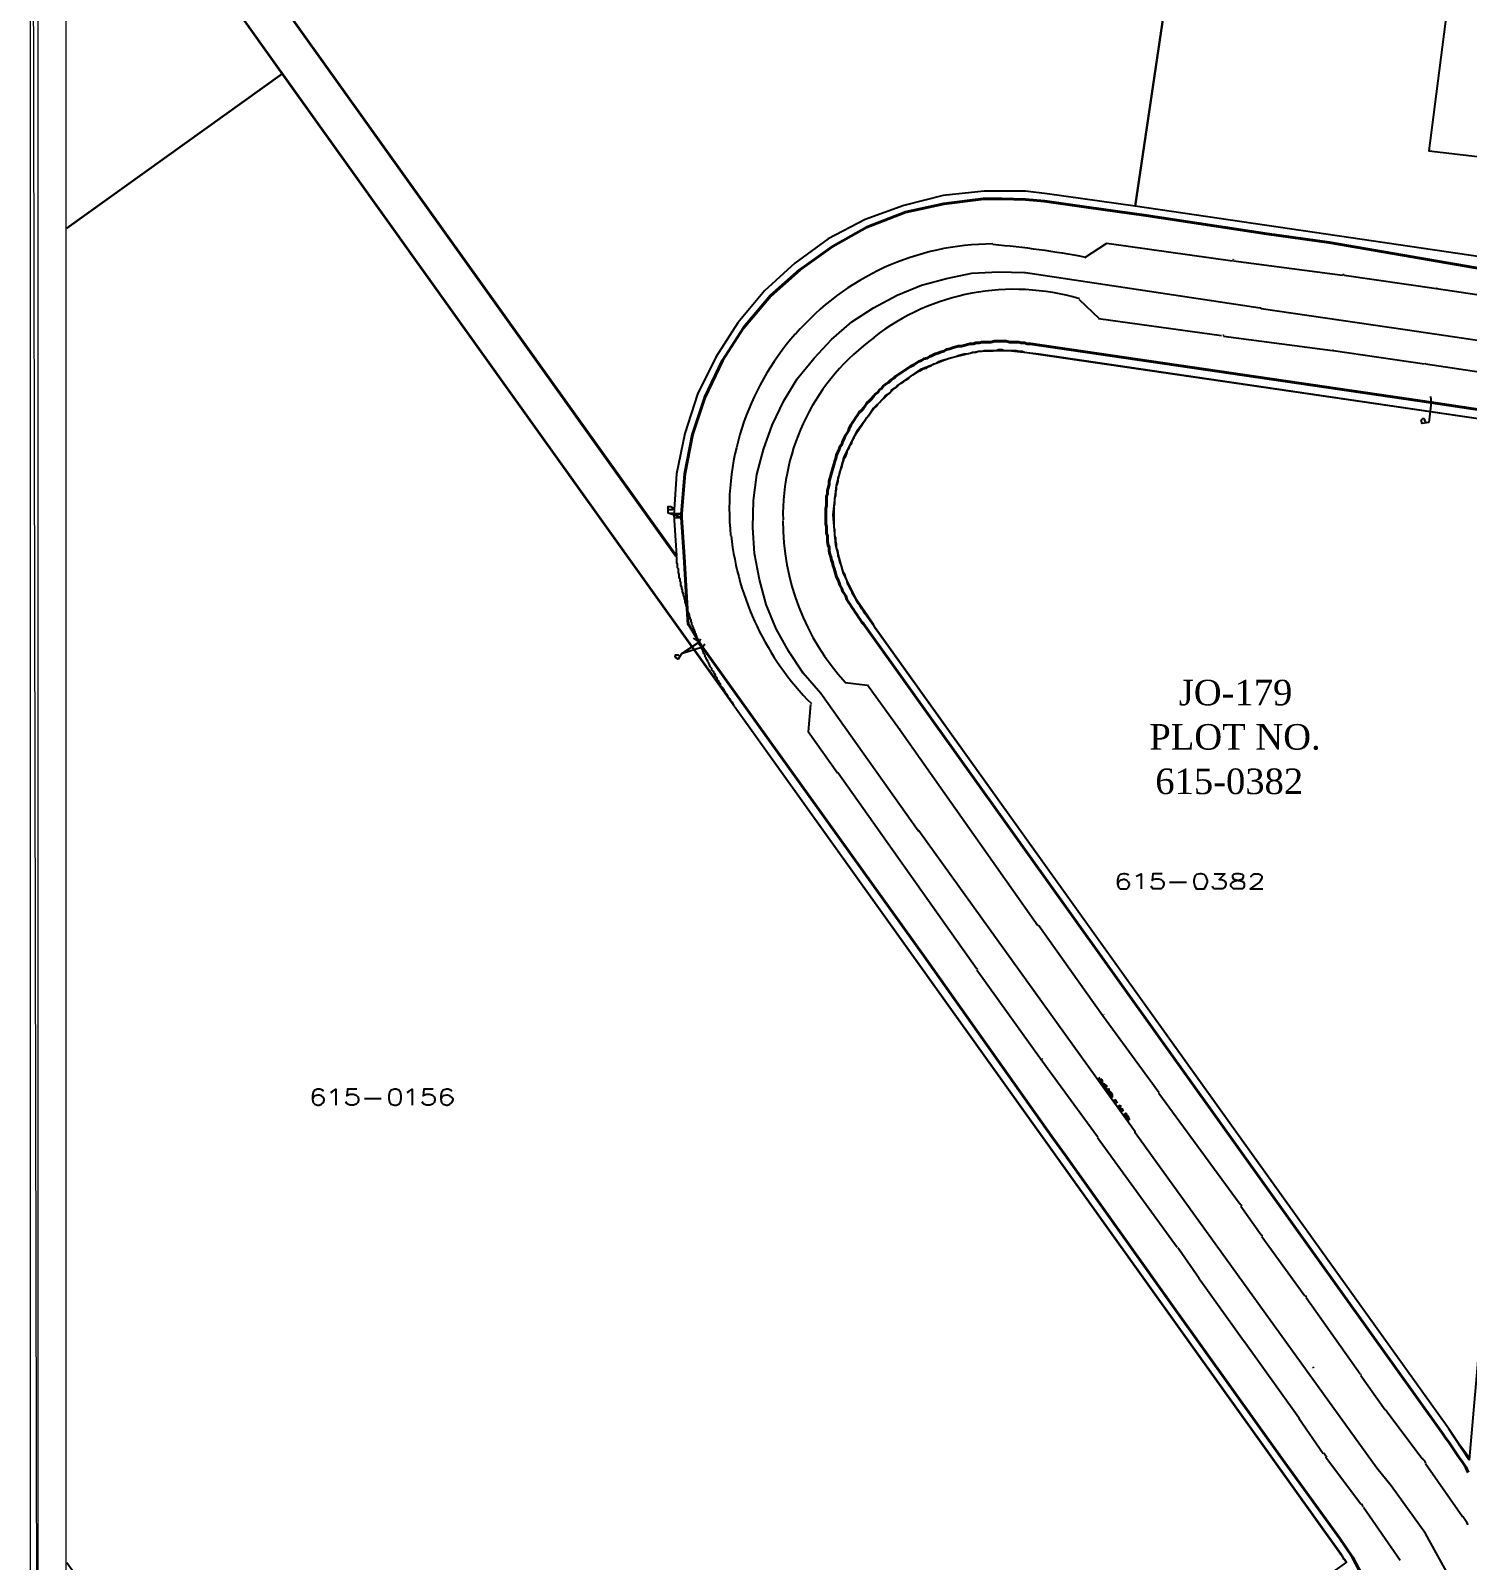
# Model space of a CAD drawing. Header units: inches. Extents: x 5 to 844, y 8 to 596.
# Drawn here: x 5.2 to 225.4, y 143.7 to 378.3 of the extents above; entities that cross this region are included whole.
import ezdxf

# ---------------------------------------------------------------- set-up
doc = ezdxf.new("R2010")
doc.units = ezdxf.units.IN
doc.header["$MEASUREMENT"] = 0
doc.layers.add('PDF_Geometry', color=7, linetype='Continuous', true_color=0x989898)
doc.layers.add('PDF_Text', color=7, linetype='Continuous')
doc.styles.add('PDF Times New Roman', font='times.ttf')

msp = doc.modelspace()

# ---------------------------------------------------------------- linework, layer by layer
at = {"layer": 'PDF_Geometry', "color": 7, "lineweight": 0}
for points in [[(6.31, 594.76), (5.16, 595.79), (6.31, 9.14), (6.31, 594.76)], [(5.16, 595.79), (6.31, 9.14), (5.16, 8.11), (5.16, 595.79)], [(735.15, 161.12), (735.15, 591.8), (10.56, 591.8), (10.56, 12.74)]]:
    msp.add_lwpolyline(points, dxfattribs=at)
at = {"layer": 'PDF_Geometry', "color": 9, "lineweight": 25, "true_color": 0xbababa}
for points in [[(10.69, 522.5), (20.33, 523.15), (35.11, 523.4), (50.03, 522.89), (199.16, 517.87), (174.48, 351.38), (160.98, 353.31), (157.63, 353.7), (151.34, 353.7), (145.04, 353.05), (138.99, 351.51), (133.08, 349.33), (127.42, 346.37), (122.28, 342.64), (117.65, 338.4), (113.54, 333.51), (110.19, 328.24), (107.37, 322.58), (105.44, 316.54), (104.15, 310.37), (103.77, 304.07), (104.15, 297.77), (10.69, 428.52)], [(199.16, 517.87), (321.68, 513.89), (318.47, 491.9), (295.2, 333.64), (174.48, 351.38), (199.16, 517.87)], [(204.82, 448.58), (230.4, 444.98), (219.47, 359.87), (274.76, 353.44)], [(10.69, 418.11), (43.73, 371.7), (10.69, 348.04)], [(10.69, 348.04), (43.73, 371.7), (206.88, 143.49), (76.9, 50.67), (10.69, 143.36)], [(223.33, 140.02), (218.96, 147.86), (213.69, 155.19), (211.5, 157.89), (174.48, 209.32), (174.48, 209.45), (141.31, 255.6), (141.18, 255.6), (126.27, 276.69), (123.57, 279.77), (121.38, 283.11), (119.45, 286.59), (117.91, 290.31), (116.88, 294.17), (116.11, 298.16), (115.85, 302.14), (115.98, 306.26), (116.49, 310.24), (117.52, 314.1), (118.81, 317.83), (120.61, 321.56), (122.67, 324.9), (125.24, 328.11), (127.94, 330.94), (131.02, 333.64), (134.36, 335.83), (137.96, 337.75), (141.69, 339.3), (145.55, 340.33), (149.41, 341.1), (153.52, 341.35), (157.51, 341.23), (157.63, 341.23), (193.63, 335.83), (193.76, 335.7), (215.87, 332.48), (287.1, 321.94)], [(155.06, 329.27), (159.69, 328.75), (239.27, 317.06), (230.92, 219.47), (225.65, 159.18), (222.56, 163.93), (134.62, 286.71), (134.36, 287.23), (131.79, 290.96), (129.74, 295.07), (128.58, 299.44), (128.19, 304.07), (128.71, 308.57), (129.86, 312.94), (131.92, 317.06), (134.62, 320.66), (137.96, 323.87), (141.69, 326.44), (145.94, 328.11), (150.44, 329.14), (155.06, 329.27)]]:
    msp.add_lwpolyline(points, dxfattribs=at)
at = {"layer": 'PDF_Geometry', "lineweight": 0}
for points in [[(10.69, 428.52), (104.15, 297.77), (103.77, 304.07), (104.15, 310.37), (105.44, 316.54), (107.37, 322.58), (110.19, 328.24), (113.54, 333.51), (117.65, 338.4), (122.28, 342.64), (127.42, 346.37), (133.08, 349.33), (138.99, 351.51), (145.04, 353.05), (151.34, 353.7), (157.63, 353.7), (160.98, 353.31), (174.48, 351.38), (199.16, 517.87), (50.03, 522.89), (35.11, 523.4)], [(199.16, 517.87), (174.48, 351.38), (295.2, 333.64), (318.47, 491.9), (321.68, 513.89), (199.16, 517.87)], [(10.69, 348.04), (43.73, 371.7), (10.69, 418.11)], [(10.69, 143.36), (76.9, 50.67), (206.88, 143.49), (43.73, 371.7), (10.69, 348.04)], [(155.06, 329.27), (150.44, 329.14), (145.94, 328.11), (141.69, 326.44), (137.96, 323.87), (134.62, 320.66), (131.92, 317.06), (129.86, 312.94), (128.71, 308.57), (128.19, 304.07), (128.58, 299.44), (129.74, 295.07), (131.79, 290.96), (134.36, 287.23), (134.62, 286.71), (222.56, 163.93), (225.65, 159.18), (230.92, 219.47), (239.27, 317.06), (159.69, 328.75), (155.06, 329.27)]]:
    msp.add_lwpolyline(points, dxfattribs=at)
at = {"layer": 'PDF_Geometry', "color": 7, "lineweight": 25}
for points in [[(436.11, 497.95), (411.17, 328.88), (397.28, 318.6), (295.2, 333.64), (174.48, 351.38), (160.98, 353.31), (157.63, 353.7), (151.34, 353.7), (145.04, 353.05), (138.99, 351.51), (133.08, 349.33), (127.42, 346.37), (122.28, 342.64), (117.65, 338.4), (113.54, 333.51), (110.19, 328.24), (107.37, 322.58), (105.44, 316.54), (104.15, 310.37), (103.77, 304.07), (104.15, 297.77), (10.69, 428.52)], [(10.69, 428.52), (104.02, 297.77), (104.15, 297.64), (104.15, 297.39), (104.15, 297.26), (104.15, 297.13), (104.15, 296.87), (104.15, 296.74), (104.28, 296.61), (104.28, 296.36), (104.28, 296.23), (104.28, 295.97), (104.41, 295.84), (104.41, 295.71), (104.41, 295.46), (104.41, 295.33), (104.41, 295.2), (104.54, 294.94), (104.54, 294.81), (104.54, 294.69), (104.54, 294.43), (104.67, 294.3), (104.67, 294.17), (104.67, 293.91), (104.79, 293.79), (104.79, 293.66), (104.79, 293.4), (104.79, 293.27), (104.92, 293.01), (104.92, 292.89), (104.92, 292.76), (105.05, 292.5), (105.05, 292.37), (105.05, 292.24), (105.18, 291.99), (105.18, 291.86), (105.18, 291.73), (105.31, 291.47), (105.31, 291.34), (105.31, 291.21), (105.44, 290.96), (105.44, 290.83), (105.44, 290.7), (105.57, 290.44), (105.57, 290.31), (105.57, 290.19), (105.69, 289.93), (105.69, 289.8), (105.82, 289.67), (105.82, 289.54), (105.82, 289.29), (105.95, 289.16), (105.95, 289.03), (106.08, 288.77), (106.08, 288.64), (106.08, 288.51), (106.21, 288.26), (106.21, 288.13), (106.34, 288), (106.34, 287.74), (106.47, 287.61), (106.47, 287.49), (106.47, 287.23), (106.59, 287.1), (106.59, 286.97), (106.72, 286.84), (106.72, 286.59), (106.85, 286.46), (106.85, 286.33), (106.98, 286.07), (106.98, 285.94), (107.11, 285.81), (107.11, 285.69), (107.24, 285.43), (107.24, 285.3), (107.37, 285.17), (107.37, 284.91), (107.49, 284.79), (107.49, 284.66), (107.62, 284.53), (107.62, 284.27), (107.75, 284.14), (107.75, 284.01), (107.88, 283.89), (108.01, 283.63), (108.01, 283.5), (108.14, 283.37), (108.14, 283.24), (108.27, 282.99), (108.27, 282.86), (108.39, 282.73), (108.52, 282.6), (108.52, 282.34), (108.65, 282.21), (108.65, 282.09), (108.78, 281.96), (108.91, 281.7), (108.91, 281.57), (109.04, 281.44), (109.04, 281.31), (109.17, 281.06), (109.29, 280.93), (109.29, 280.8), (109.42, 280.67), (109.55, 280.54), (109.55, 280.29), (109.68, 280.16), (109.81, 280.03), (109.81, 279.9), (109.94, 279.77), (110.07, 279.51), (110.07, 279.39), (110.19, 279.26), (110.32, 279.13), (110.32, 278.87), (110.45, 278.74), (110.58, 278.61), (110.58, 278.49), (110.71, 278.36), (110.84, 278.23), (110.84, 277.97), (110.97, 277.84), (111.09, 277.71), (111.22, 277.59), (111.22, 277.46), (111.35, 277.33), (111.48, 277.07), (111.61, 276.94), (111.61, 276.81), (111.74, 276.69), (111.87, 276.56), (111.99, 276.43), (111.99, 276.17), (112.12, 276.04), (112.25, 275.91), (112.38, 275.79), (112.38, 275.66), (112.51, 275.53), (10.69, 417.98)], [(10.69, 417.98), (112.51, 275.53), (112.64, 275.4), (112.77, 275.14), (112.89, 275.01), (112.89, 274.89), (113.02, 274.76), (205.98, 144.78), (206.1, 144.65), (206.1, 144.52), (206.23, 144.39), (206.23, 144.26), (206.36, 144.14), (206.36, 144.01), (206.49, 143.88), (206.62, 143.88), (206.62, 143.75), (206.75, 143.62)], [(225.65, 159.43), (225.13, 160.21), (224.62, 160.85), (224.1, 161.62), (223.59, 162.39), (223.07, 163.16), (222.56, 163.93), (179.88, 223.46), (133.08, 288.9), (132.82, 289.29), (132.56, 289.67), (132.31, 290.06), (132.05, 290.44), (131.79, 290.83), (131.66, 291.21), (131.41, 291.6), (131.15, 291.99), (131.02, 292.37), (130.76, 292.76), (130.64, 293.14), (130.38, 293.53), (130.25, 294.04), (130.12, 294.43), (129.99, 294.81), (129.74, 295.2), (129.61, 295.71), (129.48, 296.1), (129.35, 296.49), (129.22, 296.87), (129.09, 297.39), (128.96, 297.77), (128.96, 298.29), (128.84, 298.67), (128.71, 299.06), (128.71, 299.57), (128.58, 299.96), (128.58, 300.47), (128.45, 300.86), (128.45, 301.24), (128.45, 301.76), (128.32, 302.14), (128.32, 302.66), (128.32, 303.04), (128.32, 303.56), (128.32, 303.94), (128.32, 304.46), (128.32, 304.84), (128.32, 305.36), (128.45, 305.74), (128.45, 306.26), (128.45, 306.64), (128.58, 307.03), (128.58, 307.54), (128.71, 307.93), (128.71, 308.44), (128.84, 308.83), (128.96, 309.21), (128.96, 309.73), (129.09, 310.11), (129.22, 310.63), (129.35, 311.01), (129.48, 311.4), (129.61, 311.91), (129.74, 312.3), (129.86, 312.68), (130.12, 313.07), (130.25, 313.46), (130.38, 313.97), (130.64, 314.36), (130.76, 314.74), (131.02, 315.13), (131.15, 315.51), (131.41, 315.9), (131.54, 316.28), (131.79, 316.67), (132.05, 317.06), (132.31, 317.44), (132.56, 317.83), (132.82, 318.21), (133.08, 318.6), (133.34, 318.98), (133.59, 319.24), (133.85, 319.63), (134.11, 320.01), (134.36, 320.4), (134.75, 320.66), (135.01, 321.04), (135.26, 321.3), (135.65, 321.68), (135.91, 321.94), (136.16, 322.33), (136.55, 322.58), (136.94, 322.84), (137.19, 323.23), (137.58, 323.48), (137.96, 323.74), (138.22, 324), (138.61, 324.26), (138.99, 324.51), (139.38, 324.77), (139.76, 325.03), (140.02, 325.28), (140.41, 325.54), (140.79, 325.8), (141.18, 326.06), (141.56, 326.18), (141.95, 326.44), (142.46, 326.57), (142.85, 326.83), (143.24, 326.96), (143.62, 327.21), (144.01, 327.34), (144.39, 327.6), (144.78, 327.73), (145.29, 327.86), (145.68, 327.98), (146.06, 328.11), (146.58, 328.24), (146.96, 328.37), (147.35, 328.5), (147.86, 328.63), (148.25, 328.75), (148.64, 328.75), (149.15, 328.88), (149.54, 329.01), (150.05, 329.01), (150.44, 329.14), (150.95, 329.14), (151.34, 329.27), (151.72, 329.27), (152.24, 329.27), (152.62, 329.27), (153.14, 329.27), (153.52, 329.4), (154.04, 329.4), (154.42, 329.27), (154.94, 329.27), (155.32, 329.27), (155.84, 329.27), (156.22, 329.27), (156.61, 329.14), (157.12, 329.14), (157.51, 329.01), (239.27, 317.06)], [(173.45, 248.79), (173.32, 248.92), (172.93, 249.04), (172.68, 249.04), (172.16, 248.92), (171.91, 248.66), (171.78, 248.02), (171.78, 247.5), (171.91, 246.99), (172.16, 246.73), (172.68, 246.73), (172.81, 246.73), (173.19, 246.73), (173.45, 246.99), (173.58, 247.37), (173.58, 247.5), (173.45, 247.76), (173.19, 248.02), (172.81, 248.14), (172.68, 248.14), (172.16, 248.02), (171.91, 247.76), (171.78, 247.5)], [(174.61, 248.66), (174.86, 248.79), (175.38, 249.04), (175.38, 246.73)], [(178.59, 249.04), (177.18, 249.04), (177.05, 248.02), (177.18, 248.14), (177.56, 248.27), (178.08, 248.27), (178.46, 248.14), (178.72, 247.89), (178.85, 247.63), (178.85, 247.37), (178.72, 246.99), (178.46, 246.73), (178.08, 246.73), (177.56, 246.73), (177.18, 246.73), (177.05, 246.86), (176.92, 247.12)], [(184.38, 249.04), (183.86, 248.92), (183.61, 248.66), (183.48, 248.02), (183.48, 247.76), (183.61, 247.12), (183.86, 246.73), (184.38, 246.73), (184.63, 246.73), (185.02, 246.73), (185.28, 247.12), (185.53, 247.76), (185.53, 248.02), (185.28, 248.66), (185.02, 248.92), (184.63, 249.04), (184.38, 249.04)], [(186.56, 249.04), (188.23, 249.04), (187.33, 248.14), (187.72, 248.14), (188.1, 248.02), (188.23, 247.89), (188.36, 247.63), (188.36, 247.37), (188.23, 246.99), (187.85, 246.73), (187.46, 246.73), (187.08, 246.73), (186.56, 246.73), (186.43, 246.86), (186.3, 247.12)], [(189.9, 249.04), (189.52, 248.92), (189.39, 248.79), (189.39, 248.53), (189.52, 248.27), (189.78, 248.14), (190.29, 248.02), (190.8, 247.89), (191.06, 247.76), (191.19, 247.5), (191.19, 247.12), (191.06, 246.86), (190.93, 246.73), (190.42, 246.73), (189.9, 246.73), (189.52, 246.73), (189.39, 246.86), (189.13, 247.12), (189.13, 247.5), (189.39, 247.76), (189.65, 247.89), (190.03, 248.02), (190.68, 248.14), (190.93, 248.27), (191.06, 248.53), (191.06, 248.79), (190.93, 248.92), (190.42, 249.04), (189.9, 249.04)], [(192.22, 248.53), (192.22, 248.66), (192.35, 248.79), (192.48, 248.92), (192.73, 249.04), (193.38, 249.04), (193.63, 248.92), (193.76, 248.79), (193.89, 248.66), (193.89, 248.4), (193.76, 248.14), (193.5, 247.76), (192.09, 246.73), (194.02, 246.73)], [(179.75, 247.76), (182.32, 247.76)], [(50.03, 215.62), (49.9, 215.87), (49.51, 216), (49.13, 216), (48.74, 215.87), (48.48, 215.49), (48.35, 214.97), (48.35, 214.46), (48.48, 213.95), (48.74, 213.69), (49.13, 213.56), (49.38, 213.56), (49.77, 213.69), (50.03, 213.95), (50.15, 214.33), (50.15, 214.46), (50.03, 214.72), (49.77, 214.97), (49.38, 215.1), (49.13, 215.1), (48.74, 214.97), (48.48, 214.72), (48.35, 214.46)], [(51.18, 215.49), (51.44, 215.62), (51.95, 216), (51.95, 213.56)], [(55.17, 216), (53.75, 216), (53.63, 214.97), (53.75, 215.1), (54.14, 215.23), (54.65, 215.23), (55.04, 215.1), (55.3, 214.85), (55.43, 214.46), (55.43, 214.33), (55.3, 213.95), (55.04, 213.69), (54.65, 213.56), (54.14, 213.56), (53.75, 213.69), (53.63, 213.82), (53.5, 214.07)], [(60.95, 216), (60.44, 215.87), (60.18, 215.49), (60.05, 214.97), (60.05, 214.59), (60.18, 214.07), (60.44, 213.69), (60.95, 213.56), (61.21, 213.56), (61.6, 213.69), (61.85, 214.07), (61.98, 214.59), (61.98, 214.97), (61.85, 215.49), (61.6, 215.87), (61.21, 216), (60.95, 216)], [(62.88, 215.49), (63.14, 215.62), (63.65, 216), (63.65, 213.56)], [(66.87, 216), (65.45, 216), (65.33, 214.97), (65.45, 215.1), (65.84, 215.23), (66.35, 215.23), (66.74, 215.1), (67, 214.85), (67.13, 214.46), (67.13, 214.33), (67, 213.95), (66.74, 213.69), (66.35, 213.56), (65.84, 213.56), (65.45, 213.69), (65.33, 213.82), (65.2, 214.07)], [(69.7, 215.62), (69.57, 215.87), (69.18, 216), (68.93, 216), (68.41, 215.87), (68.15, 215.49), (68.03, 214.97), (68.03, 214.46), (68.15, 213.95), (68.41, 213.69), (68.93, 213.56), (69.05, 213.56), (69.44, 213.69), (69.7, 213.95), (69.95, 214.33), (69.95, 214.46), (69.7, 214.72), (69.44, 214.97), (69.05, 215.1), (68.93, 215.1), (68.41, 214.97), (68.15, 214.72), (68.03, 214.46)], [(56.33, 214.59), (58.9, 214.59)]]:
    msp.add_lwpolyline(points, dxfattribs=at)
at = {"layer": 'PDF_Geometry', "color": 3, "lineweight": 40}
for points in [[(212.15, 135.91), (207.78, 144.26), (205.85, 147.09), (197.1, 159.18), (180.91, 181.81), (163.68, 205.98), (161.62, 208.8), (142.08, 236.45), (116.62, 271.93), (108.14, 283.76), (107.62, 284.53), (105.95, 287.36), (105.95, 287.23), (105.82, 289.67), (105.31, 297.64), (104.92, 303.68), (104.92, 304.2), (105.44, 310.37), (106.59, 316.41), (108.52, 322.07), (111.22, 327.73), (114.44, 332.74), (118.55, 337.63), (123.05, 341.61), (128.07, 345.21), (133.34, 348.17), (139.25, 350.48), (145.16, 351.77), (151.21, 352.54), (154.04, 352.54), (157.63, 352.41), (160.59, 352.15), (163.42, 351.77), (167.02, 351.25), (176.15, 349.97), (194.66, 347.14), (204.18, 345.85), (237.6, 340.07)], [(225.52, 157.25), (225.13, 158.02), (224.62, 158.79), (224.1, 159.56), (223.59, 160.33), (223.07, 161.11), (222.56, 161.88), (222.05, 162.52), (221.53, 163.29), (178.98, 222.82), (132.82, 287.36), (132.56, 287.61), (132.31, 288), (132.05, 288.39), (131.79, 288.77), (131.54, 289.16), (131.28, 289.54), (131.02, 289.93), (130.76, 290.31), (130.51, 290.7), (130.25, 291.09), (130.12, 291.6), (129.86, 291.99), (129.61, 292.37), (129.48, 292.76), (129.22, 293.27), (129.09, 293.66), (128.96, 294.04), (128.71, 294.56), (128.58, 294.94), (128.45, 295.46), (128.32, 295.84), (128.19, 296.23), (128.07, 296.74), (127.94, 297.13), (127.81, 297.64), (127.68, 298.03), (127.55, 298.54), (127.55, 299.06), (127.42, 299.44), (127.29, 299.96), (127.29, 300.34), (127.29, 300.86), (127.17, 301.24), (127.17, 301.76), (127.17, 302.27), (127.04, 302.66), (127.04, 303.17), (127.04, 303.56), (127.04, 304.07), (127.04, 304.58), (127.04, 304.97), (127.17, 305.48), (127.17, 306), (127.17, 306.38), (127.17, 306.9), (127.29, 307.28), (127.29, 307.8), (127.42, 308.18), (127.55, 308.7), (127.55, 309.21), (127.68, 309.6), (127.81, 310.11), (127.94, 310.5), (128.07, 311.01), (128.19, 311.4), (128.32, 311.91), (128.45, 312.3), (128.58, 312.68), (128.71, 313.2), (128.84, 313.58), (129.09, 314.1), (129.22, 314.48), (129.48, 314.87), (129.61, 315.26), (129.86, 315.77), (129.99, 316.16), (130.25, 316.54), (130.51, 316.93), (130.64, 317.31), (130.89, 317.83), (131.15, 318.21), (131.41, 318.6), (131.66, 318.98), (131.92, 319.37), (132.18, 319.76), (132.56, 320.14), (132.82, 320.4), (133.08, 320.78), (133.34, 321.17), (133.72, 321.56), (133.98, 321.81), (134.36, 322.2), (134.62, 322.58), (135.01, 322.84), (135.26, 323.23), (135.65, 323.48), (135.91, 323.87), (136.29, 324.13), (136.68, 324.38), (137.06, 324.77), (137.45, 325.03), (137.71, 325.28), (138.09, 325.54), (138.48, 325.8), (138.86, 326.06), (139.25, 326.31), (139.64, 326.57), (140.02, 326.83), (140.54, 327.08), (140.92, 327.34), (141.31, 327.6), (141.69, 327.73), (142.08, 327.98), (142.59, 328.11), (142.98, 328.37), (143.36, 328.5), (143.88, 328.75), (144.26, 328.88), (144.65, 329.01), (145.16, 329.14), (145.55, 329.4), (146.06, 329.53), (146.45, 329.65), (146.84, 329.78), (147.35, 329.91), (147.86, 329.91), (148.25, 330.04), (148.76, 330.17), (149.15, 330.3), (149.66, 330.3), (150.05, 330.43), (150.56, 330.43), (150.95, 330.55), (151.46, 330.55), (151.98, 330.55), (152.36, 330.55), (152.88, 330.68), (153.26, 330.68), (153.78, 330.68), (154.29, 330.68), (154.68, 330.68), (155.19, 330.55), (155.71, 330.55), (156.09, 330.55), (156.61, 330.55), (156.99, 330.43), (157.51, 330.43), (157.89, 330.3), (158.41, 330.3), (219.86, 321.3), (239.53, 318.34)]]:
    msp.add_lwpolyline(points, dxfattribs=at)
at = {"layer": 'PDF_Geometry', "lineweight": 25}
for points in [[(166.76, 343.54), (170.11, 345.73)], [(170.11, 345.73), (189.39, 343.03)], [(189.52, 343.03), (206.23, 340.84)], [(206.49, 340.84), (220.63, 338.78)], [(220.63, 338.78), (234.39, 336.73)], [(165.86, 337.11), (168.95, 334.15)], [(168.82, 334.15), (187.72, 331.58)], [(187.98, 331.45), (204.69, 329.27)], [(204.82, 329.27), (204.82, 329.27), (218.83, 327.21)], [(218.96, 327.21), (218.96, 327.21), (232.59, 325.16)], [(129.99, 278.36), (133.46, 277.97)], [(138.35, 271.16), (133.46, 277.97)], [(124.72, 275.01), (124.34, 270.77)], [(128.84, 264.47), (124.34, 270.77)], [(159.56, 241.07), (138.35, 271.16)], [(150.18, 234.39), (128.96, 264.47)], [(169.46, 227.32), (169.46, 227.32), (159.69, 241.07)], [(160.08, 220.5), (150.18, 234.26)], [(178.08, 215.49), (169.46, 227.32)], [(168.69, 208.68), (160.08, 220.5)], [(190.42, 198.52), (178.08, 215.36)], [(180.91, 191.7), (168.69, 208.55)], [(193.76, 193.63), (190.68, 198)], [(200.45, 184.25), (193.89, 193.38)], [(184.25, 186.95), (181.16, 191.45)], [(191.06, 177.43), (184.51, 186.56)], [(208.93, 172.29), (200.7, 183.99)], [(199.55, 165.61), (191.19, 177.31)], [(212.79, 166.76), (212.79, 166.76), (209.06, 172.03)], [(203.28, 160.08), (199.55, 165.48)], [(218.45, 159.31), (213.05, 166.51)], [(209.06, 152.36), (203.66, 159.56)], [(224.62, 150.44), (218.96, 158.53)], [(215.1, 143.75), (209.45, 151.85)]]:
    msp.add_lwpolyline(points, dxfattribs=at)
at = {"layer": 'PDF_Geometry', "color": 1, "lineweight": 25}
for points in [[(219.73, 322.2), (219.86, 321.3), (220.37, 321.3)], [(103.89, 304.2), (104.92, 304.2), (104.92, 304.84)], [(104.02, 303.68), (104.92, 303.68), (105.05, 304.2)], [(106.72, 285.17), (107.62, 284.53), (107.88, 285.04)], [(107.37, 284.4), (108.14, 283.76), (108.52, 284.27)], [(169.33, 217.55), (169.08, 217.42), (168.95, 217.55), (168.95, 217.67), (169.08, 217.8)], [(169.21, 217.16), (169.33, 217.03), (169.46, 217.03), (169.46, 217.16), (169.46, 217.29), (169.33, 217.42), (169.21, 217.29), (169.21, 217.16)], [(169.33, 216.77), (169.33, 216.9), (169.33, 216.77)], [(169.46, 216.9), (169.59, 217.03)], [(169.46, 216.52), (169.72, 216.77), (169.72, 216.9)], [(169.59, 216.65), (169.59, 216.77)], [(169.98, 216.65), (169.72, 216.52), (169.72, 216.39), (169.85, 216.39), (169.85, 216.26), (169.98, 216.26), (170.11, 216.39), (170.11, 216.52), (169.98, 216.52), (169.85, 216.65)], [(170.11, 216), (169.98, 216.13)], [(170.23, 216.13), (170.11, 216), (170.23, 216)], [(170.36, 215.75), (170.23, 215.87), (170.23, 215.75), (170.36, 215.75), (170.36, 215.62), (170.36, 215.75), (170.49, 215.75), (170.49, 215.87), (170.49, 216), (170.36, 216)], [(170.88, 215.49), (170.62, 215.23), (170.62, 215.36), (170.49, 215.36), (170.49, 215.49), (170.49, 215.62), (170.62, 215.62), (170.75, 215.49), (170.75, 215.36)], [(170.75, 214.85), (170.88, 214.85), (171.01, 214.85), (171.01, 214.97), (171.01, 215.1), (171.01, 215.23), (170.88, 215.23), (170.75, 215.23), (170.75, 215.1), (170.62, 215.1), (170.62, 214.97), (170.75, 214.85)], [(171.52, 214.2), (171.39, 214.2), (171.26, 214.2), (171.26, 214.33), (171.39, 214.33), (171.52, 214.46)], [(171.65, 214.2), (171.39, 214.07)], [(171.78, 214.07), (171.39, 213.82)], [(172.29, 213.3), (172.03, 213.05), (172.29, 213.43), (171.78, 213.3), (172.16, 213.56)], [(172.68, 212.79), (172.29, 212.53), (172.55, 212.92), (172.16, 212.92), (172.42, 213.05)], [(172.81, 211.89), (172.93, 211.89), (173.06, 211.89), (173.19, 212.02), (173.19, 212.15), (173.06, 212.15), (173.06, 212.28), (172.93, 212.28), (172.81, 212.15), (172.81, 212.02), (172.81, 211.89)], [(173.06, 211.63), (173.19, 211.5), (173.32, 211.5), (173.19, 211.63), (173.19, 211.76), (173.19, 211.89), (173.32, 211.89), (173.45, 211.76), (173.45, 211.63)], [(173.45, 211.12), (173.45, 211.25), (173.32, 211.25), (173.71, 211.5)]]:
    msp.add_lwpolyline(points, dxfattribs=at)
at = {"layer": 'PDF_Geometry', "color": 4, "lineweight": 25}
for points in [[(219.86, 321.3), (219.47, 318.21)], [(104.92, 303.68), (102.87, 304.33)], [(104.92, 304.2), (102.87, 304.33)], [(107.62, 284.53), (104.92, 282.73)], [(108.14, 283.76), (104.92, 282.73)]]:
    msp.add_lwpolyline(points, dxfattribs=at)
at = {"layer": 'PDF_Geometry', "color": 6, "lineweight": 25}
for points in [[(219.47, 318.21), (218.45, 318.08), (218.32, 318.6), (218.45, 318.73), (218.57, 318.86), (218.7, 318.86), (218.83, 318.73), (218.83, 318.6), (218.96, 318.21)], [(102.87, 304.33), (102.87, 305.36), (103.25, 305.36), (103.38, 305.23), (103.51, 305.23), (103.51, 305.1), (103.51, 304.97), (103.51, 304.84), (103.38, 304.84), (103.25, 304.84), (102.87, 304.84)], [(104.92, 282.73), (104.41, 281.96), (104.02, 282.21), (104.02, 282.34), (103.89, 282.34), (104.02, 282.47), (104.02, 282.6), (104.15, 282.6), (104.41, 282.6), (104.67, 282.34)]]:
    msp.add_lwpolyline(points, dxfattribs=at)
at = {"layer": 'PDF_Geometry', "lineweight": 25}
for centre, radius, start, end in [((152.68, 305.55), 40.05, 90.0706, 139.1099), ((141.24, 210.42), 135.56, 79.1063, 85.1819), ((203.16, 317.64), 23.46, 81.7558, 82.3717), ((155.9, 303.62), 35.03, 73.3715, 127.8762), ((152.68, 305.03), 40.43, 138.6363, 185.8781), ((153.97, 304.01), 33.49, 125.5834, 181.2373), ((191.13, 354.48), 23.1, 261.9174, 262.3342), ((203.04, 316.83), 12.58, 81.7524, 82.3186), ((156.93, 302.98), 36.45, 179.6207, 222.4788), ((155.64, 305.68), 43.39, 186.3661, 224.7861), ((123.53, 260.74), 18.2, 35.0101, 35.2521), ((167.04, 246.35), 20.59, 215.0553, 215.473), ((175.88, 231.95), 7.71, 215.5926, 216.0758), ((178.01, 233.6), 22.02, 215.9008, 216.2423), ((167.45, 181.87), 28.42, 34.7848, 35.9063), ((202.76, 199.86), 10.88, 214.7077, 215.9431), ((167.09, 181.62), 17.15, 34.7312, 35.836), ((203.17, 200.16), 23.09, 214.7289, 215.9179), ((177.43, 167.48), 28.63, 35.3397, 36.0265), ((177.41, 167.47), 16.95, 35.2992, 35.9889), ((174.37, 154.08), 33.51, 34.8324, 35.2512), ((184.81, 155.18), 29.67, 34.8443, 35.2826), ((222.24, 173.35), 11.41, 214.8851, 216.8076), ((185.28, 155.4), 17.59, 35.1192, 35.5565), ((222.23, 173.34), 22.97, 214.7894, 216.7269), ((195.21, 142.03), 29.06, 34.9552, 36.7663), ((195.51, 142.24), 17, 34.8997, 36.7358), ((201.06, 133.94), 28.82, 32.02, 34.9627)]:
    msp.add_arc(centre, radius, start, end, dxfattribs=at)
for points in [[(189.41, 343.21), (189.45, 343.2), (189.48, 343.2), (189.51, 343.19)], [(220.77, 338.76), (220.73, 338.77), (220.7, 338.77), (220.67, 338.78)], [(219.04, 327.22), (219.02, 327.22), (219, 327.22), (218.99, 327.22)], [(128.98, 264.45), (128.97, 264.46), (128.96, 264.47), (128.95, 264.49)], [(159.65, 241.14), (159.66, 241.12), (159.68, 241.1), (159.69, 241.08)], [(178.15, 215.43), (178.13, 215.45), (178.12, 215.46), (178.11, 215.48)], [(168.73, 208.65), (168.73, 208.66), (168.72, 208.67), (168.71, 208.68)]]:
    msp.add_open_spline(points, degree=3, dxfattribs=at)

# ---------------------------------------------------------------- texts
at = {"layer": 'PDF_Text', "color": 252, "true_color": 0x989898, "char_height": 3.9182, "attachment_point": 7, "style": 'PDF Times New Roman'}
for s, insert in [('\\W0.999068;JO-179', (181.15, 274.8)), ('\\W0.998971;PLOT NO.', (176.63, 267.98)), ('\\W0.999173;615-0382', (177.55, 261.19))]:
    msp.add_mtext(s, dxfattribs=dict(at, insert=insert))

doc.saveas('drawing.dxf')
